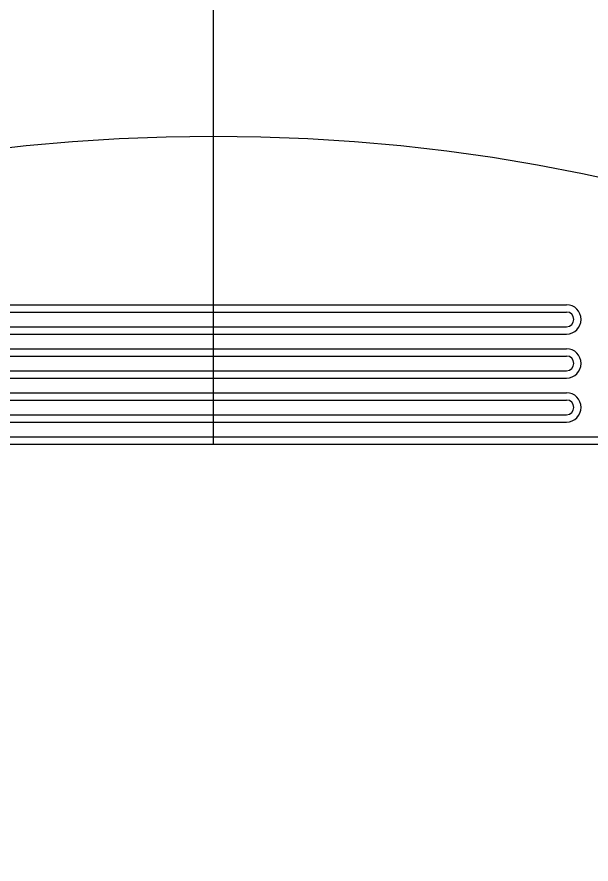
# Model space of a CAD drawing. Header units: millimetres. Extents: x 45556 to 173556, y 25313 to 153313.
# Drawn here: x 124373 to 132210, y 90384 to 101938 of the extents above; entities that cross this region are included whole.
import ezdxf

# ---------------------------------------------------------------- set-up
doc = ezdxf.new("R2010")
doc.units = ezdxf.units.MM
doc.layers.add('CLEAR', color=140, linetype='Continuous')

msp = doc.modelspace()

# ---------------------------------------------------------------- linework, layer by layer
msp.add_line((127056, 96113), (127056, 110513))
for centre, radius in [((127056, 103313), 25000), ((127056, 103313), 15000), ((127056, 75313), 25000)]:
    msp.add_circle(centre, radius)
at = {"layer": 'CLEAR'}
for p, q in [((115475, 98013), (131875, 98013)), ((115433, 97913), (131875, 97913)), ((116872, 97713), (131875, 97713)), ((116872, 97613), (131875, 97613)), ((116872, 97413), (131875, 97413)), ((116872, 97313), (131875, 97313)), ((116872, 97113), (131875, 97113)), ((116872, 97013), (131875, 97013)), ((116872, 96813), (131875, 96813)), ((116872, 96713), (131875, 96713)), ((116872, 96513), (131875, 96513)), ((116872, 96413), (131875, 96413)), ((116872, 96213), (136192, 96213)), ((116872, 96113), (136233, 96113))]:
    msp.add_line(p, q, dxfattribs=at)
for centre, radius in [((131875, 97813), 200), ((131875, 97813), 100), ((131875, 97213), 200), ((131875, 97213), 100), ((131875, 96613), 200), ((131875, 96613), 100)]:
    msp.add_arc(centre, radius, 270, 90, dxfattribs=at)

doc.saveas('drawing.dxf')
